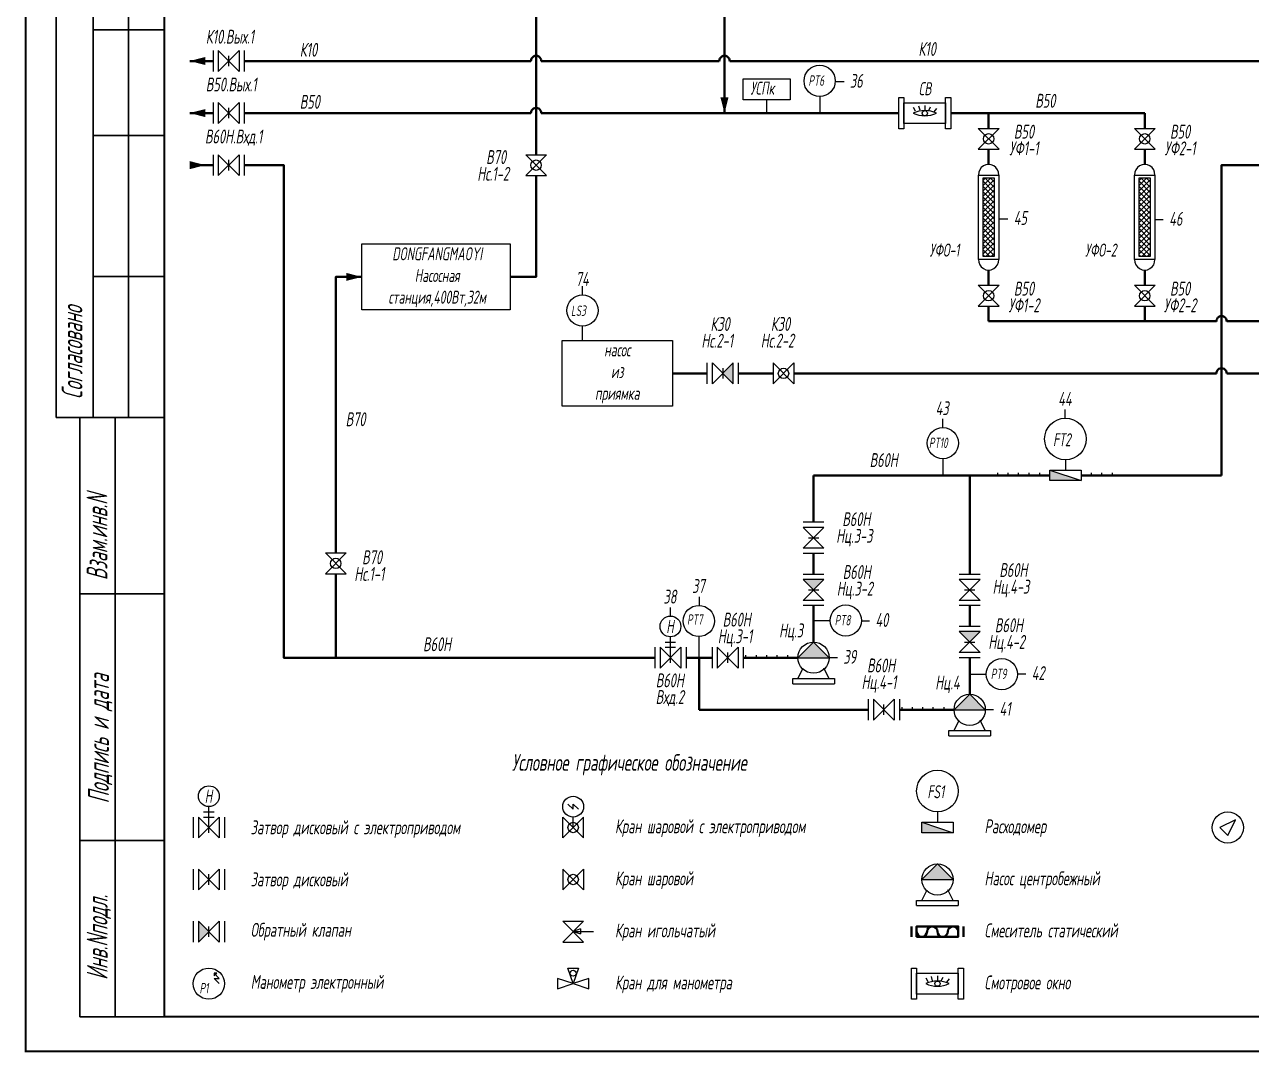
# Model space of a CAD drawing. Header units: millimetres. Extents: x 1510 to 10524, y 7125 to 13164.
# Drawn here: x 2473.3 to 2650.1, y 10794.7 to 10942.8 of the extents above; entities that cross this region are included whole.
import ezdxf

# ---------------------------------------------------------------- set-up
doc = ezdxf.new("R2010")
doc.units = ezdxf.units.MM
doc.header["$LTSCALE"] = 4
doc.linetypes.add('DASHED2', pattern=[9.525, 6.35, -3.175])
for name, color, linetype in [('1', 7, 'Continuous'), ('2', 7, 'Continuous'), ('Надписи', 7, 'Continuous')]:
    doc.layers.add(name, color=color, linetype=linetype)
for name, color, linetype, lineweight in [('RAMKA', 7, 'Continuous', 25), ('В50', 180, 'Continuous', 40), ('В60Н', 140, 'Continuous', 40), ('В70', 120, 'Continuous', 40), ('К20Н', 33, 'Continuous', 40), ('Р1', 90, 'Continuous', 40)]:
    doc.layers.add(name, color=color, linetype=linetype, lineweight=lineweight)
doc.layers.add('В20', color=7, linetype='Continuous', lineweight=40, true_color=0x0a7800)
doc.layers.add('К10', color=7, linetype='Continuous', lineweight=40, true_color=0xffbe00)
doc.styles.add('COTES', font='cs_gost2304.shx', dxfattribs={"width": 0.75, "oblique": 15})
doc.styles.add('Eskd знаки', font='eskd.shx', dxfattribs={"width": 0.8, "oblique": 10})

# ---------------------------------------------------------------- blocks, each defined once
blk = doc.blocks.new('Формат А3')
at = {"color": 0, "linetype": 'Continuous', "const_width": 0.3}
for points in [[(-420, 297), (0, 297), (0, 0), (-420, 0)], [(-400, 5), (-400, 292), (-5, 292), (-5, 5)]]:
    blk.add_lwpolyline(points, close=True, dxfattribs=at)
blk = doc.blocks.new('A$C73A268AF')
at = {"lineweight": 30}
for p, q in [((4.57, 157.46), (4.57, 91.46)), ((9.89, 157.46), (9.89, 91.46)), ((14.97, 157.46), (14.97, 91.46)), ((9.89, 147.31), (20.05, 147.31)), ((9.89, 132.08), (20.05, 132.08)), ((9.89, 111.77), (20.05, 111.77)), ((4.57, 91.46), (20.05, 91.46)), ((7.96, 5.15), (7.96, 91.46)), ((13.04, 5.15), (13.04, 91.46)), ((20.15, 66.08), (7.96, 66.08)), ((20.15, 30.54), (7.96, 30.54))]:
    blk.add_line(p, q, dxfattribs=at)
blk.add_lwpolyline([(20.15, 5.15), (7.96, 5.15)], dxfattribs=at)
blk.add_blockref('Формат А3', (420.15, 0.15))
at = {"layer": 'RAMKA', "style": 'COTES', "oblique": 15, "width": 0.75}
for s, p in [('Согласовано', (8.35, 94.1)), ('Взам.инв.N', (11.94, 68.02)), ('Подпись и дата', (12.17, 35.86)), ('Инв.Nподл.', (11.97, 10.43))]:
    blk.add_text(s, height=3, rotation=90, dxfattribs=at).set_placement(p)

msp = doc.modelspace()

# ---------------------------------------------------------------- hatches: boundary and pattern name
h = msp.add_hatch(color=256)
h.dxf.hatch_style = 1
h.paths.add_polyline_path([(2575.44, 10891.02), (2575.44, 10894.02), (2573.94, 10892.52)])
h = msp.add_hatch(color=256)
h.dxf.hatch_style = 1
h.paths.add_polyline_path([(2588.53, 10862.82), (2585.53, 10862.82), (2587.03, 10861.32)])
h = msp.add_hatch(color=256)
h.dxf.hatch_style = 1
h.paths.add_polyline_path([(2611.03, 10855.32), (2608.03, 10855.32), (2609.53, 10853.82)])
h = msp.add_hatch(color=256)
h.dxf.hatch_style = 1
h.paths.add_polyline_path([(2589.27, 10851.57), (2587.03, 10853.82), (2584.78, 10851.57)])
h = msp.add_hatch(color=256)
h.dxf.hatch_style = 1
h.paths.add_polyline_path([(2611.77, 10844.07), (2609.53, 10846.32), (2607.28, 10844.07)])
h = msp.add_hatch(color=256)
h.dxf.hatch_style = 1
h.paths.add_polyline_path([(2607.13, 10819.61), (2604.88, 10821.86), (2602.64, 10819.61)])
h = msp.add_hatch(color=256)
h.dxf.hatch_style = 1
h.paths.add_polyline_path([(2498.38, 10813.61), (2498.38, 10810.61), (2499.88, 10812.11)])
at = {"layer": '1'}
h = msp.add_hatch(dxfattribs=at)
h.set_pattern_fill('ANSI37', color=256, scale=0.16875, angle=-90, style=0)
h.set_pattern_definition([(315, (2282.16457, 11069.14756), (0.37885456, 0.37885456), []), (45, (2282.16457, 11069.14756), (-0.37885456, 0.37885456), [])])
h.paths.add_polyline_path([(2611.46, 10909.35), (2613.06, 10909.35), (2613.06, 10920.69), (2611.46, 10920.69)])
h = msp.add_hatch(dxfattribs=at)
h.set_pattern_fill('ANSI37', color=256, scale=0.16875, angle=-90, style=0)
h.set_pattern_definition([(315, (2304.66457, 11069.14756), (0.37885456, 0.37885456), []), (45, (2304.66457, 11069.14756), (-0.37885456, 0.37885456), [])])
h.paths.add_polyline_path([(2633.96, 10909.35), (2635.56, 10909.35), (2635.56, 10920.69), (2633.96, 10920.69)])
at = {"layer": '2', "ltscale": 0.5}
for points in [[(2621.08, 10878.57), (2621.08, 10877.07), (2625.58, 10877.07)], [(2602.63, 10827.86), (2602.63, 10826.36), (2607.13, 10826.36)]]:
    msp.add_hatch(color=256, dxfattribs=at).paths.add_polyline_path(points)

# ---------------------------------------------------------------- linework, layer by layer
for p, q in [((2500.49, 10939.02), (2500.49, 10936.02)), ((2501.24, 10939.02), (2501.24, 10936.02)), ((2501.24, 10936.02), (2504.24, 10939.02)), ((2501.24, 10939.02), (2504.24, 10936.02)), ((2502.74, 10936.77), (2502.74, 10938.27)), ((2504.24, 10939.02), (2504.24, 10936.02)), ((2504.99, 10939.02), (2504.99, 10936.02)), ((2500.49, 10931.52), (2500.49, 10928.52)), ((2501.24, 10931.52), (2501.24, 10928.52)), ((2501.24, 10928.52), (2504.24, 10931.52)), ((2501.24, 10931.52), (2504.24, 10928.52)), ((2504.24, 10931.52), (2504.24, 10928.52)), ((2504.99, 10931.52), (2504.99, 10928.52)), ((2502.74, 10929.27), (2502.74, 10930.77)), ((2610.76, 10927.81), (2613.76, 10927.81)), ((2613.76, 10927.81), (2610.76, 10924.81)), ((2610.76, 10927.81), (2613.76, 10924.81)), ((2633.26, 10927.81), (2636.26, 10927.81)), ((2636.26, 10927.81), (2633.26, 10924.81)), ((2633.26, 10927.81), (2636.26, 10924.81)), ((2500.49, 10924.02), (2500.49, 10921.02)), ((2501.24, 10924.02), (2501.24, 10921.02)), ((2501.24, 10921.02), (2504.24, 10924.02)), ((2501.24, 10924.02), (2504.24, 10921.02)), ((2504.24, 10924.02), (2504.24, 10921.02)), ((2504.99, 10924.02), (2504.99, 10921.02)), ((2545.54, 10924.02), (2548.54, 10924.02)), ((2548.54, 10924.02), (2545.54, 10921.02)), ((2545.54, 10924.02), (2548.54, 10921.02)), ((2610.76, 10924.81), (2613.76, 10924.81)), ((2633.26, 10924.81), (2636.26, 10924.81)), ((2502.74, 10921.77), (2502.74, 10923.27)), ((2545.54, 10921.02), (2548.54, 10921.02)), ((2610.76, 10905.21), (2613.76, 10905.21)), ((2613.76, 10905.21), (2610.76, 10902.21)), ((2610.76, 10905.21), (2613.76, 10902.21)), ((2633.26, 10905.21), (2636.26, 10905.21)), ((2636.26, 10905.21), (2633.26, 10902.21)), ((2633.26, 10905.21), (2636.26, 10902.21)), ((2610.76, 10902.21), (2613.76, 10902.21)), ((2633.26, 10902.21), (2636.26, 10902.21)), ((2571.69, 10891.02), (2571.69, 10894.02)), ((2572.44, 10891.02), (2572.44, 10894.02)), ((2575.44, 10894.02), (2572.44, 10891.02)), ((2575.44, 10891.02), (2572.44, 10894.02)), ((2575.44, 10891.02), (2575.44, 10894.02)), ((2576.19, 10891.02), (2576.19, 10894.02)), ((2581.19, 10894.02), (2581.19, 10891.02)), ((2584.19, 10891.02), (2581.19, 10894.02)), ((2584.19, 10894.02), (2581.19, 10891.02)), ((2584.19, 10894.02), (2584.19, 10891.02)), ((2573.94, 10893.27), (2573.94, 10891.77)), ((2613.58, 10877.82), (2613.58, 10878.2)), ((2615.08, 10877.82), (2615.08, 10878.2)), ((2616.58, 10877.82), (2616.58, 10878.2)), ((2618.08, 10877.82), (2618.08, 10878.2)), ((2619.58, 10878.2), (2619.58, 10877.82)), ((2627.08, 10877.82), (2627.08, 10878.2)), ((2628.58, 10877.82), (2628.58, 10878.2)), ((2630.08, 10878.2), (2630.08, 10877.82)), ((2588.53, 10871.07), (2585.53, 10871.07)), ((2588.53, 10870.32), (2585.53, 10870.32)), ((2585.53, 10870.32), (2588.53, 10867.32)), ((2588.53, 10870.32), (2585.53, 10867.32)), ((2588.53, 10867.32), (2585.53, 10867.32)), ((2586.28, 10868.82), (2587.78, 10868.82)), ((2516.67, 10866.65), (2519.67, 10866.65)), ((2519.67, 10866.65), (2516.67, 10863.65)), ((2516.67, 10866.65), (2519.67, 10863.65)), ((2588.53, 10866.57), (2585.53, 10866.57)), ((2516.67, 10863.65), (2519.67, 10863.65)), ((2588.53, 10863.57), (2585.53, 10863.57)), ((2588.53, 10862.82), (2585.53, 10862.82)), ((2585.53, 10862.82), (2588.53, 10859.82)), ((2588.53, 10862.82), (2585.53, 10859.82)), ((2611.03, 10863.57), (2608.03, 10863.57)), ((2611.03, 10862.82), (2608.03, 10862.82)), ((2608.03, 10862.82), (2611.03, 10859.82)), ((2611.03, 10862.82), (2608.03, 10859.82)), ((2586.28, 10861.32), (2587.78, 10861.32)), ((2608.78, 10861.32), (2610.28, 10861.32)), ((2588.53, 10859.82), (2585.53, 10859.82)), ((2588.53, 10859.07), (2585.53, 10859.07)), ((2611.03, 10859.82), (2608.03, 10859.82)), ((2611.03, 10859.07), (2608.03, 10859.07)), ((2611.03, 10856.07), (2608.03, 10856.07)), ((2611.03, 10855.32), (2608.03, 10855.32)), ((2608.03, 10855.32), (2611.03, 10852.32)), ((2611.03, 10855.32), (2608.03, 10852.32)), ((2564.15, 10853.07), (2564.15, 10850.07)), ((2564.9, 10853.07), (2564.9, 10850.07)), ((2564.9, 10850.07), (2567.9, 10853.07)), ((2564.9, 10853.07), (2567.9, 10850.07)), ((2565.65, 10853.82), (2567.15, 10853.82)), ((2565.65, 10853.07), (2567.15, 10853.07)), ((2566.4, 10850.82), (2566.4, 10854.57)), ((2567.9, 10853.07), (2567.9, 10850.07)), ((2568.65, 10853.07), (2568.65, 10850.07)), ((2572.4, 10853.07), (2572.4, 10850.07)), ((2573.15, 10853.07), (2573.15, 10850.07)), ((2573.15, 10850.07), (2576.15, 10853.07)), ((2573.15, 10853.07), (2576.15, 10850.07)), ((2576.15, 10853.07), (2576.15, 10850.07)), ((2576.9, 10853.07), (2576.9, 10850.07)), ((2608.78, 10853.82), (2610.28, 10853.82)), ((2574.65, 10850.82), (2574.65, 10852.32)), ((2577.28, 10851.57), (2577.28, 10851.95)), ((2578.78, 10851.57), (2578.78, 10851.95)), ((2580.28, 10851.57), (2580.28, 10851.95)), ((2581.78, 10851.57), (2581.78, 10851.95)), ((2583.28, 10851.95), (2583.28, 10851.57)), ((2584.78, 10851.57), (2589.28, 10851.57)), ((2611.03, 10852.32), (2608.03, 10852.32)), ((2611.03, 10851.57), (2608.03, 10851.57)), ((2584.78, 10848.57), (2585.53, 10850.07)), ((2589.28, 10848.57), (2588.53, 10850.07)), ((2584.03, 10847.82), (2584.03, 10848.57)), ((2584.03, 10848.57), (2590.03, 10848.57)), ((2584.03, 10847.82), (2590.03, 10847.82)), ((2590.03, 10848.57), (2590.03, 10847.82)), ((2594.91, 10845.57), (2594.91, 10842.57)), ((2595.66, 10845.57), (2595.66, 10842.57)), ((2595.66, 10842.57), (2598.66, 10845.57)), ((2595.66, 10845.57), (2598.66, 10842.57)), ((2597.16, 10843.32), (2597.16, 10844.82)), ((2598.66, 10845.57), (2598.66, 10842.57)), ((2599.41, 10845.57), (2599.41, 10842.57)), ((2599.78, 10844.07), (2599.78, 10844.45)), ((2601.28, 10844.07), (2601.28, 10844.45)), ((2602.78, 10844.07), (2602.78, 10844.45)), ((2604.28, 10844.07), (2604.28, 10844.45)), ((2605.78, 10844.45), (2605.78, 10844.07)), ((2607.28, 10844.07), (2611.78, 10844.07)), ((2607.28, 10841.07), (2608.03, 10842.57)), ((2611.78, 10841.07), (2611.03, 10842.57)), ((2606.53, 10840.32), (2606.53, 10841.07)), ((2606.53, 10841.07), (2612.53, 10841.07)), ((2612.53, 10841.07), (2612.53, 10840.32)), ((2606.53, 10840.32), (2612.53, 10840.32)), ((2499.88, 10826.36), (2499.88, 10830.11)), ((2551.63, 10830.49), (2552.38, 10829.74)), ((2552.38, 10829.74), (2552.38, 10830.49)), ((2552.38, 10830.49), (2553.13, 10829.74)), ((2497.63, 10828.61), (2497.63, 10825.61)), ((2498.38, 10828.61), (2498.38, 10825.61)), ((2498.38, 10825.61), (2501.38, 10828.61)), ((2498.38, 10828.61), (2501.38, 10825.61)), ((2499.13, 10829.36), (2500.63, 10829.36)), ((2499.13, 10828.61), (2500.63, 10828.61)), ((2501.38, 10828.61), (2501.38, 10825.61)), ((2502.13, 10828.61), (2502.13, 10825.61)), ((2550.88, 10825.61), (2550.88, 10828.61)), ((2550.88, 10828.61), (2553.88, 10825.61)), ((2550.88, 10825.61), (2553.88, 10828.61)), ((2552.38, 10827.11), (2552.38, 10828.61)), ((2553.88, 10825.61), (2553.88, 10828.61)), ((2647.85, 10828.22), (2645.6, 10827.1)), ((2645.6, 10827.1), (2646.72, 10825.97)), ((2646.72, 10825.97), (2647.85, 10828.22)), ((2646.72, 10825.97), (2647.85, 10828.22)), ((2497.63, 10821.11), (2497.63, 10818.11)), ((2498.38, 10821.11), (2498.38, 10818.11)), ((2498.38, 10818.11), (2501.38, 10821.11)), ((2498.38, 10821.11), (2501.38, 10818.11)), ((2499.88, 10818.86), (2499.88, 10820.36)), ((2501.38, 10821.11), (2501.38, 10818.11)), ((2502.13, 10821.11), (2502.13, 10818.11)), ((2550.88, 10821.11), (2550.88, 10818.11)), ((2553.88, 10818.11), (2550.88, 10821.11)), ((2553.88, 10821.11), (2550.88, 10818.11)), ((2553.88, 10821.11), (2553.88, 10818.11)), ((2602.63, 10819.61), (2607.13, 10819.61)), ((2602.63, 10816.61), (2603.38, 10818.11)), ((2607.13, 10816.61), (2606.38, 10818.11)), ((2601.88, 10815.86), (2601.88, 10816.61)), ((2601.88, 10816.61), (2607.88, 10816.61)), ((2607.88, 10816.61), (2607.88, 10815.86)), ((2601.88, 10815.86), (2607.88, 10815.86)), ((2497.63, 10813.61), (2497.63, 10810.61)), ((2498.38, 10813.61), (2498.38, 10810.61)), ((2498.38, 10810.61), (2501.38, 10813.61)), ((2498.38, 10813.61), (2501.38, 10810.61)), ((2499.88, 10811.36), (2499.88, 10812.86)), ((2501.38, 10813.61), (2501.38, 10810.61)), ((2502.13, 10813.61), (2502.13, 10810.61)), ((2550.88, 10813.61), (2553.88, 10813.61)), ((2553.88, 10813.61), (2550.88, 10810.61)), ((2550.88, 10813.61), (2553.88, 10810.61)), ((2553.43, 10812.49), (2552.38, 10812.11)), ((2553.43, 10812.49), (2553.43, 10811.81)), ((2550.88, 10810.61), (2553.88, 10810.61)), ((2552.38, 10812.11), (2553.43, 10811.81)), ((2552.38, 10812.11), (2555.32, 10812.11)), ((2501.38, 10805.36), (2500.63, 10806.11)), ((2501.38, 10804.61), (2500.63, 10805.36)), ((2500.63, 10805.36), (2501.38, 10805.36)), ((2550.13, 10805.36), (2550.13, 10803.86)), ((2552.38, 10804.61), (2550.13, 10805.36)), ((2552.38, 10804.61), (2551.63, 10806.86)), ((2551.63, 10806.86), (2553.13, 10806.86)), ((2553.13, 10806.86), (2552.38, 10804.61)), ((2554.63, 10805.36), (2552.38, 10804.61)), ((2554.63, 10803.86), (2554.63, 10805.36)), ((2550.13, 10803.86), (2552.38, 10804.61)), ((2552.38, 10804.61), (2554.63, 10803.86))]:
    msp.add_line(p, q)
at = {"color": 30, "true_color": 0xf26722}
for p, q in [((2587.93, 10932.39), (2587.93, 10930)), ((2605.68, 10880.21), (2605.68, 10877.82)), ((2623.33, 10880.13), (2623.33, 10878.57)), ((2589.42, 10856.86), (2587.03, 10856.86)), ((2570.49, 10854.6), (2570.49, 10851.6)), ((2611.92, 10849.14), (2609.53, 10849.14))]:
    msp.add_line(p, q, dxfattribs=at)
at = {"ltscale": 10}
for p, q in [((2587.03, 10853.82), (2584.78, 10851.57)), ((2587.03, 10853.82), (2589.27, 10851.57)), ((2609.53, 10846.32), (2607.28, 10844.07)), ((2609.53, 10846.32), (2611.77, 10844.07)), ((2604.88, 10821.86), (2602.64, 10819.61)), ((2604.88, 10821.86), (2607.13, 10819.61))]:
    msp.add_line(p, q, dxfattribs=at)
for points in [[(2583.65, 10931.95), (2576.9, 10931.95), (2576.9, 10934.95), (2583.65, 10934.95)], [(2521.92, 10911.16), (2543.29, 10911.16), (2543.29, 10901.68), (2521.92, 10901.68)], [(2550.79, 10897.26), (2566.69, 10897.26), (2566.69, 10887.78), (2550.79, 10887.78)]]:
    msp.add_lwpolyline(points, close=True)
msp.add_lwpolyline([(2580.28, 10930.07), (2580.28, 10931.95)])
at = {"color": 30, "true_color": 0xf26722}
for centre, radius in [((2587.91, 10934.65), 2.25), ((2553.73, 10901.58), 2.25), ((2623.33, 10883.07), 3), ((2605.66, 10882.48), 2.25), ((2570.49, 10856.85), 2.25), ((2591.67, 10856.91), 2.25), ((2566.4, 10856.07), 1.5), ((2614.17, 10849.19), 2.25)]:
    msp.add_circle(centre, radius, dxfattribs=at)
for centre, radius in [((2612.26, 10926.31), 0.75), ((2634.76, 10926.31), 0.75), ((2547.04, 10922.52), 0.75), ((2612.26, 10903.71), 0.75), ((2634.76, 10903.71), 0.75), ((2582.69, 10892.52), 0.75), ((2518.17, 10865.15), 0.75), ((2587.03, 10851.57), 2.25), ((2609.53, 10844.07), 2.25), ((2499.88, 10831.61), 1.5), ((2552.38, 10830.11), 1.5), ((2646.72, 10827.1), 2.25), ((2552.38, 10827.11), 0.75), ((2604.88, 10819.61), 2.25), ((2552.38, 10819.61), 0.75), ((2499.88, 10804.61), 2.25), ((2552.38, 10806.11), 0.426)]:
    msp.add_circle(centre, radius)
at = {"layer": '1'}
for p, q in [((2602.37, 10930.42), (2602.22, 10931.01)), ((2603.06, 10931.12), (2603.06, 10930.37)), ((2603.62, 10930.41), (2603.9, 10930.93)), ((2601.72, 10930.28), (2601.45, 10930.81)), ((2604.42, 10930.19), (2604.78, 10930.69)), ((2500.63, 10806.11), (2501.01, 10806.11)), ((2501.01, 10806.11), (2500.63, 10806.11)), ((2500.63, 10806.11), (2500.63, 10805.74)), ((2500.63, 10805.74), (2501.01, 10806.11)), ((2603.54, 10804.89), (2603.27, 10805.42)), ((2604.19, 10805.04), (2604.04, 10805.62)), ((2604.88, 10805.74), (2604.88, 10804.99)), ((2605.43, 10805.03), (2605.72, 10805.54)), ((2606.24, 10804.81), (2606.6, 10805.31))]:
    msp.add_line(p, q, dxfattribs=at)
for points in [[(2599.31, 10932.25), (2600.06, 10932.25), (2600.06, 10927.75), (2599.31, 10927.75)], [(2600.06, 10931.5), (2606.06, 10931.5), (2606.06, 10928.5), (2600.06, 10928.5)], [(2606.06, 10932.25), (2606.81, 10932.25), (2606.81, 10927.75), (2606.06, 10927.75)], [(2613.71, 10921.09), (2613.71, 10908.93), (2610.8, 10908.93), (2610.8, 10921.09)], [(2613.06, 10920.69), (2613.06, 10909.35), (2611.46, 10909.35), (2611.46, 10920.69)], [(2636.21, 10921.09), (2636.21, 10908.93), (2633.3, 10908.93), (2633.3, 10921.09)], [(2635.56, 10920.69), (2635.56, 10909.35), (2633.96, 10909.35), (2633.96, 10920.69)], [(2601.13, 10806.86), (2601.88, 10806.86), (2601.88, 10802.36), (2601.13, 10802.36)], [(2601.88, 10806.11), (2607.88, 10806.11), (2607.88, 10803.11), (2601.88, 10803.11)], [(2607.88, 10806.86), (2608.63, 10806.86), (2608.63, 10802.36), (2607.88, 10802.36)]]:
    msp.add_lwpolyline(points, close=True, dxfattribs=at)
for centre in [(2603.06, 10930), (2604.88, 10804.61)]:
    msp.add_circle(centre, 0.375, dxfattribs=at)
for centre, radius, start, end in [((2603.06, 10926.43), 3.95, 64.7203, 115.2797), ((2603.06, 10933.61), 3.98, 244.9424, 295.0576), ((2612.26, 10921.15), 1.46, 357.6713, 182.3287), ((2634.76, 10921.15), 1.46, 357.6713, 182.3287), ((2612.26, 10908.87), 1.46, 177.5077, 2.4923), ((2634.76, 10908.87), 1.46, 177.5077, 2.4923), ((2604.88, 10801.04), 3.95, 64.7203, 115.2797), ((2604.88, 10808.22), 3.98, 244.9424, 295.0576)]:
    msp.add_arc(centre, radius, start, end, dxfattribs=at)
at = {"layer": '2', "ltscale": 0.5}
for p, q in [((2621.08, 10878.57), (2625.58, 10877.07)), ((2604.88, 10829.42), (2604.88, 10827.86)), ((2602.63, 10827.86), (2607.13, 10826.36))]:
    msp.add_line(p, q, dxfattribs=at)
for points in [[(2621.08, 10878.57), (2625.58, 10878.57), (2625.58, 10877.07), (2621.08, 10877.07)], [(2602.63, 10827.86), (2607.13, 10827.86), (2607.13, 10826.36), (2602.63, 10826.36)]]:
    msp.add_lwpolyline(points, close=True, dxfattribs=at)
msp.add_circle((2604.88, 10832.36), 3, dxfattribs=at)
at = {"layer": 'В20', "color": 7}
for p, q in [((2601.13, 10812.86), (2601.13, 10811.36)), ((2608.63, 10812.86), (2608.63, 10811.36))]:
    msp.add_line(p, q, dxfattribs=at)
msp.add_lwpolyline([(2601.88, 10811.36), (2601.88, 10812.86), (2607.88, 10812.86), (2607.88, 10811.36)], close=True, dxfattribs=at)
for centre, start, end in [((2604.13, 10812.11), 0, 180), ((2607.13, 10812.11), 0, 180), ((2602.63, 10812.11), 180, 0), ((2605.63, 10812.11), 180, 0)]:
    msp.add_arc(centre, 0.75, start, end, dxfattribs=at)
at = {"layer": 'В50'}
for p, q in [((2606.77, 10930.02), (2634.76, 10930.02)), ((2612.26, 10907.39), (2612.26, 10905.21)), ((2634.76, 10907.39), (2634.76, 10905.21)), ((2612.26, 10902.21), (2612.26, 10900.02)), ((2634.76, 10902.21), (2634.76, 10900.02)), ((2612.26, 10900.02), (2645.08, 10900.02))]:
    msp.add_line(p, q, dxfattribs=at)
msp.add_lwpolyline([(2499.37, 10930.02, 1.16, 0, 0), (2497.12, 10930.02, 0, 0, 0)], format="xyseb", dxfattribs=at)
for points in [[(2500.49, 10930.02), (2497.12, 10930.02)], [(2546.29, 10930.02), (2504.99, 10930.02)], [(2569.69, 10930.02), (2547.79, 10930.02)], [(2599.28, 10930.02), (2569.69, 10930.02)], [(2612.26, 10930.02), (2612.26, 10927.81)], [(2634.76, 10930.02), (2634.76, 10927.81)], [(2612.26, 10924.81), (2612.26, 10922.61)], [(2634.76, 10924.81), (2634.76, 10922.61)], [(2654.08, 10900.02), (2646.58, 10900.02)]]:
    msp.add_lwpolyline(points, dxfattribs=at)
for centre in [(2547.04, 10930.02), (2645.83, 10900.02)]:
    msp.add_arc(centre, 0.75, 359.7459, 180.2541, dxfattribs=at)
at = {"layer": 'В60Н'}
for p, q in [((2609.53, 10877.82), (2587.03, 10877.82)), ((2587.03, 10871.07), (2587.03, 10877.82)), ((2609.53, 10863.57), (2609.53, 10877.82)), ((2621.08, 10877.82), (2609.53, 10877.82)), ((2645.83, 10877.82), (2625.58, 10877.82)), ((2587.03, 10863.57), (2587.03, 10866.57)), ((2587.03, 10853.82), (2587.03, 10859.07)), ((2609.53, 10856.07), (2609.53, 10859.07)), ((2568.65, 10851.57), (2572.4, 10851.57)), ((2570.53, 10851.57), (2570.53, 10844.07)), ((2576.9, 10851.57), (2584.78, 10851.57)), ((2609.53, 10846.32), (2609.53, 10851.57)), ((2570.53, 10844.07), (2594.91, 10844.07)), ((2599.41, 10844.07), (2607.28, 10844.07))]:
    msp.add_line(p, q, dxfattribs=at)
msp.add_lwpolyline([(2497.12, 10922.52, 1.16, 0, 0), (2499.37, 10922.52, 0, 0, 0)], format="xyseb", dxfattribs=at)
for points in [[(2500.49, 10922.52), (2497.12, 10922.52)], [(2510.67, 10890.08), (2510.67, 10922.52), (2504.99, 10922.52)], [(2645.83, 10877.82), (2645.83, 10922.52), (2834.27, 10922.52), (2834.27, 10897.77)], [(2564.15, 10851.57), (2510.67, 10851.57), (2510.67, 10890.08)]]:
    msp.add_lwpolyline(points, dxfattribs=at)
at = {"layer": 'В70'}
for points in [[(2547.04, 10924.02), (2547.04, 10987.26), (2550.79, 10987.26)], [(2543.29, 10906.42), (2547.04, 10906.42), (2547.04, 10921.02)], [(2521.92, 10906.42), (2518.17, 10906.42), (2518.17, 10866.65)], [(2518.17, 10863.65), (2518.17, 10851.57)]]:
    msp.add_lwpolyline(points, dxfattribs=at)
msp.add_lwpolyline([(2519.67, 10906.42, 1.16, 0, 0), (2521.92, 10906.42, 0, 0, 0)], format="xyseb", dxfattribs=at)
at = {"layer": 'К10'}
msp.add_lwpolyline([(2499.37, 10937.52, 1.16, 0, 0), (2497.12, 10937.52, 0, 0, 0)], format="xyseb", dxfattribs=at)
for points in [[(2500.49, 10937.52), (2497.12, 10937.52)], [(2546.29, 10937.52), (2504.99, 10937.52)], [(2568.89, 10937.52), (2547.79, 10937.52)], [(2573.44, 10937.52), (2568.89, 10937.52)], [(2646.58, 10937.52), (2574.94, 10937.52)], [(2660.08, 10937.52), (2646.58, 10937.52)]]:
    msp.add_lwpolyline(points, dxfattribs=at)
for centre in [(2547.04, 10937.52), (2574.19, 10937.52)]:
    msp.add_arc(centre, 0.75, 359.7459, 180.2541, dxfattribs=at)
at = {"layer": 'К20Н'}
for points in [[(2571.69, 10892.52), (2566.69, 10892.52)], [(2581.19, 10892.52), (2576.19, 10892.52)], [(2645.08, 10892.52), (2584.19, 10892.52)], [(2854.89, 10858.4), (2854.89, 10852.77), (2660.83, 10852.77), (2660.83, 10892.52), (2646.58, 10892.52)]]:
    msp.add_lwpolyline(points, dxfattribs=at)
msp.add_arc((2645.83, 10892.52), 0.75, 359.7459, 180.2541, dxfattribs=at)
at = {"layer": 'Надписи', "color": 30, "true_color": 0xf26722}
for p, q in [((2590.18, 10934.55), (2591.43, 10934.55)), ((2613.79, 10914.8), (2615.04, 10914.8)), ((2636.19, 10914.67), (2637.43, 10914.67)), ((2553.73, 10903.82), (2553.73, 10905.07)), ((2623.31, 10886.07), (2623.31, 10887.32)), ((2605.65, 10884.72), (2605.65, 10885.97)), ((2570.57, 10859.1), (2570.57, 10860.35)), ((2566.42, 10857.57), (2566.42, 10858.82)), ((2593.87, 10856.89), (2595.11, 10856.89)), ((2589.23, 10851.58), (2590.48, 10851.58)), ((2616.38, 10849.24), (2617.63, 10849.24)), ((2611.74, 10844.09), (2612.98, 10844.09))]:
    msp.add_line(p, q, dxfattribs=at)
at = {"layer": 'Надписи', "color": 30, "linetype": 'DASHED2', "ltscale": 10, "true_color": 0xf26722}
msp.add_line((2553.66, 10899.33), (2553.66, 10897.26), dxfattribs=at)
at = {"layer": 'Р1'}
msp.add_lwpolyline([(2574.19, 10986.51), (2574.19, 10930.02)], dxfattribs=at)
msp.add_lwpolyline([(2574.19, 10932.27, 1.16, 0, 0), (2574.19, 10930.02, 0, 0, 0)], format="xyseb", dxfattribs=at)

# ---------------------------------------------------------------- block references
at = {"ltscale": 1.2}
msp.add_blockref('A$C73A268AF', (2473.32, 10794.7), dxfattribs=at)

# ---------------------------------------------------------------- texts
at = {"color": 30, "true_color": 0xf26722, "insert": (2565.8, 10857.01), "char_height": 1.88, "width": 4.1103, "attachment_point": 1, "style": 'Eskd знаки'}
msp.add_mtext('Н', dxfattribs=at)
at = {"layer": '1', "style": 'Eskd знаки'}
for s, width, gutter_width, heights, insert, char_height, attachment_point in [('УСПк', 16.9759, 0.169, [0], (2577.93, 10934.55), 1.875, 1), ('PT6', 3.9182, 0.169, [0], (2586.29, 10935.45), 1.5, 1), ('СВ', 16.9759, 0.169, [0], (2604, 10934.47), 1.875, 3), ('LS3', 3.9182, 0.169, [0], (2552.07, 10902.3), 1.5, 1), ('PT10', 3.9182, 0.169, [0], (2603.65, 10883.27), 1.5, 1), ('PT7', 3.9182, 0.169, [0], (2568.79, 10857.8), 1.5, 1), ('PT8', 3.9182, 0.169, [0], (2590.07, 10857.71), 1.5, 1), ('PT9', 3.9182, 0.169, [0], (2612.57, 10849.98), 1.5, 1), (' {\\H1.2x;Условное графическое обозначение}', 59.9137, 0.0844, [2.5], (2542.74, 10837.67), 2, 1), ('Кран шаровой с электроприводом', 40.6802, 0.0844, [0], (2558.41, 10828.28), 2, 1), ('Расходомер', 40.6802, 0.0844, [0], (2611.66, 10828.28), 2, 1), ('Затвор дисковый с электроприводом', 40.6802, 0.0844, [0], (2505.91, 10828.13), 2, 1), ('Затвор дисковый', 40.6802, 0.0844, [0], (2505.91, 10820.63), 2, 1), ('Кран шаровой', 40.6802, 0.0844, [0], (2558.41, 10820.78), 2, 1), ('Насос центробежный', 40.6802, 0.0844, [0], (2611.66, 10820.78), 2, 1), ('Обратный клапан', 40.6802, 0.0844, [0], (2505.91, 10813.36), 2, 1), ('Кран игольчатый', 40.6802, 0.0844, [0], (2558.41, 10813.28), 2, 1), ('Смеситель статический', 40.6802, 0.0844, [0], (2611.66, 10813.28), 2, 1), ('Манометр электронный', 40.6802, 0.0844, [0], (2505.91, 10805.86), 2, 1), ('Кран для манометра', 40.6802, 0.0844, [0], (2558.41, 10805.78), 2, 1), ('Смотровое окно', 40.6802, 0.0844, [0], (2611.66, 10805.78), 2, 1), ('P1', 3.9182, 0.169, [0], (2498.54, 10804.72), 1.5, 1)]:
    msp.add_mtext_dynamic_manual_height_columns(s, width=width, gutter_width=gutter_width, heights=heights, dxfattribs=dict(at, insert=insert, char_height=char_height, attachment_point=attachment_point))
at = {"layer": '1', "ltscale": 15, "style": 'Eskd знаки'}
for s, insert, char_height, width, attachment_point in [('DONGFANGMAOYI Насосная станция,400Вт,32м', (2532.79, 10906.37), 1.875, 2.1408, 5), ('УФО-1', (2603.75, 10911.22), 1.875, 2.1408, 1), ('УФО-2', (2626.16, 10911.22), 1.875, 2.1408, 1), ('насос\\Pиз приямка', (2558.74, 10892.52), 1.875, 2.1408, 5), ('Нц.3', (2582.06, 10856.49), 2, 6.375, 1), ('Нц.4', (2604.56, 10848.99), 2, 6.375, 1)]:
    msp.add_mtext(s, dxfattribs=dict(at, insert=insert, char_height=char_height, width=width, attachment_point=attachment_point))
at = {"layer": '2', "ltscale": 15, "width": 4.1103, "attachment_point": 1, "style": 'Eskd знаки'}
for s, insert, char_height in [('FТ2', (2621.54, 10883.9), 1.875), ('Н', (2499.28, 10832.55), 1.88), ('FS1', (2603.44, 10833.19), 1.875)]:
    msp.add_mtext(s, dxfattribs=dict(at, insert=insert, char_height=char_height))
at = {"layer": 'Надписи', "ltscale": 15, "char_height": 2, "width": 6.375, "attachment_point": 1, "style": 'Eskd знаки'}
for s, insert in [('К10.Вых.1', (2499.44, 10942.02)), ('К10', (2512.98, 10940.14)), ('К10', (2602.14, 10940.25)), ('В50.Вых.1', (2499.44, 10935.14)), ('В50', (2512.98, 10932.64)), ('В50', (2618.98, 10932.79)), ('В60Н.Вхд.1', (2499.32, 10927.64)), ('В60Н', (2595.11, 10881.03)), ('В60Н', (2530.75, 10854.5))]:
    msp.add_mtext(s, dxfattribs=dict(at, insert=insert))
at = {"layer": 'Надписи', "ltscale": 15, "char_height": 2, "width": 6.375, "line_spacing_factor": 0.72, "style": 'Eskd знаки'}
for s, insert, attachment_point in [('36', (2592.27, 10935.66), 1), ('В50\\PУФ1-1', (2617.35, 10926.14), 5), ('В50\\PУФ2-1', (2639.85, 10926.14), 5), ('\\pi1.34188;В70\\P\\pi0.06278;Нс.1-2', (2538.5, 10924.68), 1), ('45', (2615.88, 10915.91), 1), ('46', (2638.28, 10915.79), 1), ('74', (2552.75, 10907.13), 1), ('В50\\PУФ1-2', (2617.35, 10903.53), 5), ('В50\\PУФ2-2', (2639.85, 10903.53), 5), ('\\pi1.34188;К30\\P\\pi0.0334;Нс.2-1', (2570.83, 10900.63), 1), ('\\pi1.34188;К30\\P\\pi-0.11499;Нс.2-2', (2579.53, 10900.64), 1), ('43', (2604.62, 10888.51), 1), ('44', (2622.28, 10889.86), 1), ('\\pi1.34188;В70', (2518.25, 10886.91), 1), ('\\pi0.61117;В60Н\\P\\pi-0.27772;Нц.3-3', (2590.56, 10872.52), 1), ('\\pi1.34188;В70\\P\\pi0.21117;Нс.1-1', (2520.63, 10867.03), 1), ('\\pi0.61117;В60Н\\P\\pi-0.24833;Нц.3-2', (2590.62, 10864.91), 1), ('\\pi0.61117;В60Н\\P\\pi-0.3666;Нц.4-3', (2613.19, 10865.19), 1), ('37', (2569.53, 10862.89), 1), ('38', (2565.39, 10861.36), 1), ('\\pi0.61117;В60Н\\P\\pi-0.09994;Нц.3-1', (2573.32, 10858.05), 1), ('40', (2595.95, 10858), 1), ('\\pi0.61117;В60Н\\P\\pi-0.33722;Нц.4-2', (2612.55, 10857.24), 1), ('39', (2591.32, 10852.69), 1), ('\\pi0.61117;В60Н\\P\\pi-0.18883;Нц.4-1', (2594.13, 10851.45), 1), ('42', (2618.47, 10850.35), 1), ('В60Н^JВхд.2', (2566.31, 10846.94), 5), ('41', (2613.82, 10845.2), 1)]:
    msp.add_mtext(s, dxfattribs=dict(at, insert=insert, attachment_point=attachment_point))

doc.saveas('drawing.dxf')
